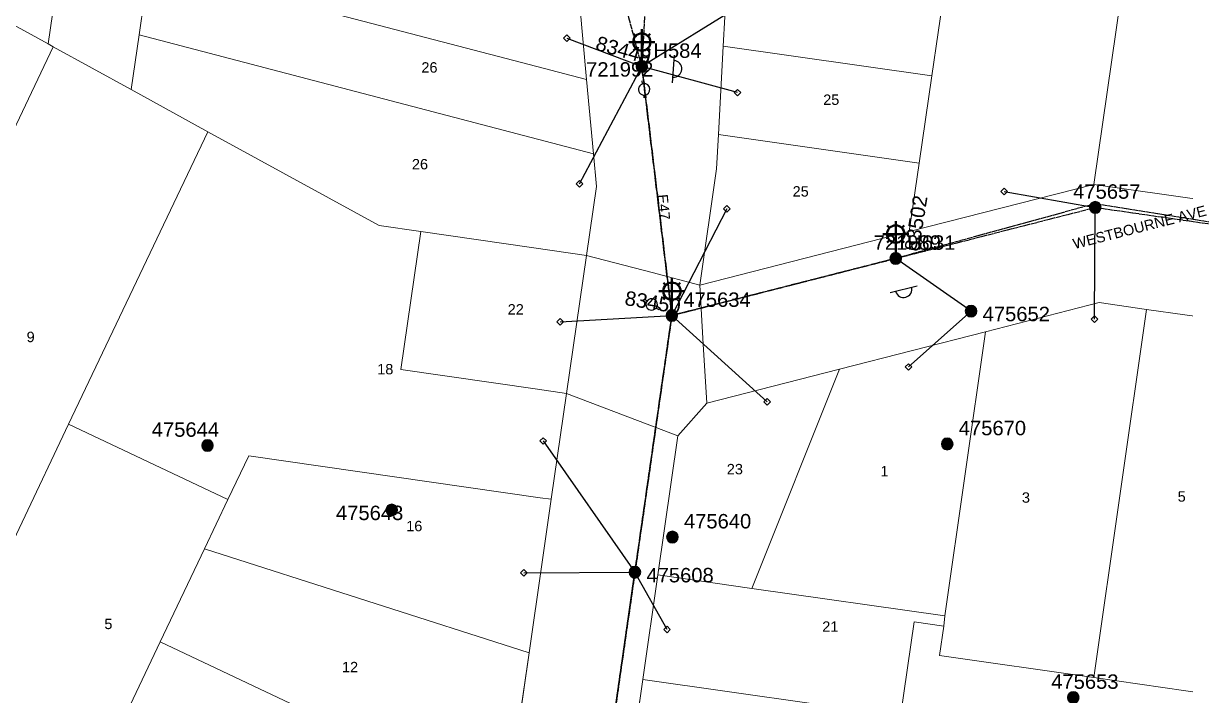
# Model space of a CAD drawing. Header units: metres. Extents: x 255732 to 259619, y 6266370 to 6267655.
# Drawn here: x 256740.3 to 256941.6, y 6267334.3 to 6267450.8 of the extents above; entities that cross this region are included whole.
import ezdxf
from ezdxf.enums import TextEntityAlignment as Align

# ---------------------------------------------------------------- set-up
doc = ezdxf.new("R2010")
doc.units = ezdxf.units.M
doc.linetypes.add('Cable Exist OH', pattern=[1, 1, 0])
doc.layers.get('0').update_dxf_attribs({"color": 6})
doc.layers.add('Cadastre Land Parcels_SP_EXT', color=9, linetype='Continuous', lineweight=5)
doc.layers.add('Cadastre Roads_SP_EXT', color=9, linetype='Continuous', lineweight=5)
for name, color, linetype in [('Equip_SP_HV_EXT', 7, 'Continuous'), ('Equip_SP_LV_EXT', 7, 'Continuous'), ('Equip_SP_SL_EXT', 7, 'Continuous'), ('Mains_HV_EXT', 7, 'Continuous'), ('Mains_LV_EXT', 7, 'Continuous'), ('Mains_SL_EXT', 7, 'Continuous'), ('OH_Details_SP_MISC', 7, 'Continuous'), ('Services_SP_EXT', 7, 'Continuous'), ('SupportsOH_SP_TR_HV_LV_SL_EXT', 7, 'Continuous')]:
    doc.layers.add(name, color=color, linetype=linetype)
doc.layers.get('0').freeze()
doc.styles.add('iecARIAL', font='arial.ttf', dxfattribs={"height": 2})
doc.styles.add('POLE_LABEL', font='arial.ttf')
doc.styles.get("Standard").update_dxf_attribs({"font": 'arial.ttf'})

# ---------------------------------------------------------------- blocks, each defined once
blk = doc.blocks.new('LV_OH_LINKS_OPEN_EXT')
for p, q in [((-0.17, 4.97), (-0.17, 5.46)), ((0.17, 4.97), (0.17, 5.46)), ((-0.17, 3), (-0.17, 2.5)), ((0.17, 3), (0.17, 2.5))]:
    blk.add_line(p, q)
blk.add_lwpolyline([(0, 2.99, 1), (0, 4.98, 1)], format="xyb", close=True)
at = {"flags": 9}
for tag, p in [('ACTUAL_STATUS', (0, 0)), ('CONSTRUCTED_VOLTAGE', (0, -0.2)), ('OPERATING_VOLTAGE', (0, -0.6)), ('ORIENTATION', (0, -0.8)), ('OWNED_BY', (0, -1)), ('STATE', (0, -1.2)), ('SWITCH_TYPE', (0, -1.4)), ('NO_PHASES', (0, -0.4)), ('USAGE', (0, -1.6)), ('LEGEND', (0, -1.8)), ('NOTES', (0, -2))]:
    blk.add_attdef(tag, text='', height=0.2, dxfattribs=at).set_placement(p, align=Align.MIDDLE_LEFT)
at = {"flags": 1}
blk.add_attdef('Z', (0, 0), '', height=0.2, dxfattribs=at)
blk = doc.blocks.new('SL_LANTERN_EXT')
at = {"lineweight": 40}
for p, q in [((0, 1.97), (0, 6.47)), ((-2.25, 4.22), (2.25, 4.22)), ((-1.46, 5.68), (-1.06, 5.28)), ((1.46, 5.68), (1.06, 5.28)), ((-1.46, 2.76), (-1.06, 3.16)), ((0, 0), (0, 2.72)), ((1.46, 2.76), (1.06, 3.16))]:
    blk.add_line(p, q, dxfattribs=at)
blk.add_circle((0, 4.22), 1.5, dxfattribs=at)
at = {"style": 'iecARIAL', "flags": 8}
blk.add_attdef('ASSET_NUM', (1.5, 1.5), '', height=2.5, dxfattribs=at)
for tag, p, height, flags in [('OPERATING_VOLTAGE', (0.98, -1.65), 0.2, 9), ('ORIENTATION', (0.98, -1.85), 0.2, 9), ('OWNED_BY', (0.98, -2.05), 0.2, 9), ('CONSTRUCTED_VOLTAGE', (0.98, -0.65), 0.2, 9), ('CONTROL_TYPE', (0.98, -0.85), 0.2, 9), ('LANTERN_PURPOSE', (0.98, -1.05), 0.2, 9), ('LANTERN_TYPE', (0.98, -1.25), 0.2, 9), ('NO_PHASES', (0.98, -1.45), 0.2, 9), ('LNUMBER', (2.18, -3.25), 2.5, 8), ('STATE', (0.98, -2.25), 0.2, 9), ('USAGE', (0.98, -2.45), 0.2, 9), ('CEXIST', (0.98, -2.65), 0.2, 9), ('CNEW', (0.98, -2.85), 0.2, 9), ('CNUMBER', (0.98, -3.05), 0.2, 9), ('CREMOVE', (0.98, -3.25), 0.2, 9), ('CREPLACE', (0.98, -3.45), 0.2, 9), ('LKINGHEIGHT', (0.98, -3.65), 0.2, 9), ('LBRACKET', (0.98, -3.85), 0.2, 9), ('LBRACKETVOCAB', (0.98, -4.05), 0.2, 9), ('LCATEGORY', (0.98, -4.25), 0.2, 9), ('LCHARGE1', (0.98, -4.45), 0.2, 9), ('LCHARGE1PERCENT', (0.98, -4.65), 0.2, 9), ('LCHARGE2', (0.98, -4.85), 0.2, 9), ('LCHARGE2PERCENT', (0.98, -5.05), 0.2, 9), ('LCHARGE3', (0.98, -5.25), 0.2, 9), ('LCHARGE3PERCENT', (0.98, -5.45), 0.2, 9), ('LEXIST', (0.98, -5.65), 0.2, 9), ('LLAMP', (0.98, -5.85), 0.2, 9), ('LLAMPVOCAB', (0.98, -6.05), 0.2, 9), ('LMAST', (0.98, -6.25), 0.2, 9), ('LMASTVOCAB', (0.98, -6.45), 0.2, 9), ('LNEW', (0.98, -6.65), 0.2, 9), ('LANTNUMBER', (0.98, -6.85), 0.2, 9), ('LOUTREACH', (0.98, -7.25), 0.2, 9), ('LOUTREACHVOCAB', (0.98, -7.45), 0.2, 9), ('LRATECODE', (0.98, -7.65), 0.2, 9), ('LREMOVE', (0.98, -7.85), 0.2, 9), ('LREPLACE', (0.98, -8.05), 0.2, 9), ('STREETNAME', (0.98, -9.25), 0.2, 9), ('SUBURB', (0.98, -9.45), 0.2, 1), ('LTYPE', (0.98, -8.25), 0.2, 9), ('LTYPEVOCAB', (0.98, -8.45), 0.2, 9), ('LEGEND', (0.98, -8.65), 0.2, 9), ('LOCATION', (0.98, -8.85), 0.2, 9), ('NOTES', (0.98, -9.05), 0.2, 9)]:
    blk.add_attdef(tag, p, '', height=height, dxfattribs=dict(flags=flags))
blk = doc.blocks.new('CCP_EXT')
at = {"flags": 9}
for tag, p in [('STATE', (0, -1.8)), ('NOTES', (0, -2))]:
    blk.add_attdef(tag, text='', height=0.2, dxfattribs=at).set_placement(p, align=Align.MIDDLE_LEFT)
blk.add_wipeout([(0, 0.57), (0.57, 0), (0, -0.57), (-0.57, 0)])
blk.add_lwpolyline([(-0.57, 0), (0, 0.57), (0.57, 0), (0, -0.57), (-0.57, 0)])
at = {"flags": 1}
blk.add_attdef('Z', (0, 0), '', height=0.2, dxfattribs=at)
at = {"flags": 9}
for tag, p in [('CCP_TYPE', (0, 0)), ('CONSTRUCTED_VOLTAGE', (0, -0.2)), ('OPERATING_VOLTAGE', (0, -0.6)), ('ORIENTATION', (0, -0.8)), ('OWNED_BY', (0, -1)), ('NO_PHASES', (0, -0.4)), ('USAGE', (0, -1.2)), ('LEGEND', (0, -1.4)), ('LIFE_SUPPORT', (0, -1.6))]:
    blk.add_attdef(tag, text='', height=0.2, dxfattribs=at).set_placement(p, align=Align.MIDDLE_LEFT)
blk = doc.blocks.new('POLE_EXT')
blk.add_hatch(color=256).paths.add_polyline_path([(-1, 0, 1), (1, 0, 1)])
blk.add_lwpolyline([(-1, 0, 1), (1, 0, 1)], format="xyb", close=True)
for tag, height, flags, p in [('pNumber', 2.5, 8, (-17.84, 2.07)), ('OWNED_BY', 0.2, 9, (1.35, -0.4)), ('SPECIAL_USE', 0.2, 9, (1.35, -0.8)), ('STATE', 0.2, 9, (1.35, -1)), ('cLV', 0.2, 9, (1.35, -1.4)), ('hDepth', 0.2, 9, (1.35, -1.6)), ('hDia', 0.2, 9, (1.35, -1.8)), ('cHV', 0.2, 9, (1.35, -2)), ('PARENT', 0.2, 9, (1.35, -0.6)), ('USAGE', 0.2, 9, (1.35, -1.2)), ('cLinedev', 0.2, 9, (1.35, -3.4)), ('pExisting', 0.2, 9, (1.35, -3.8)), ('LBRACKET', 0.2, 9, (1.35, -2.2)), ('LExisting', 0.2, 9, (1.35, -2.4)), ('LANTNUMBER', 0.2, 9, (1.35, -2.6)), ('LOther', 0.2, 9, (1.35, -2.8)), ('LRemove', 0.2, 9, (1.35, -3)), ('LEGEND', 0.2, 9, (1.35, -3.2)), ('LOCATION', 0.2, 9, (1.35, -3.6)), ('PFNUMBER', 0.2, 9, (1.35, -4)), ('pFooting', 0.2, 9, (1.35, -4.4)), ('pNew', 0.2, 9, (1.35, -4.6)), ('pRelocate', 0.2, 9, (1.35, -5)), ('pRemove', 0.2, 9, (1.35, -5.2)), ('pReplace', 0.2, 9, (1.35, -5.4)), ('pStay', 0.2, 9, (1.35, -5.6)), ('pType', 0.2, 9, (1.35, -5.8)), ('cspan', 0.2, 9, (1.35, -6)), ('NEWPFNUMBER', 0.2, 9, (1.35, -4.2)), ('STREETNAME', 0.2, 9, (1.35, -6.2)), ('SUBURB', 0.2, 9, (1.35, -6.4)), ('OPERATED_BY', 0.2, 9, (1.36, -7.01)), ('NOTES', 0.2, 9, (1.35, -6.6)), ('MAINTAINED_BY', 0.2, 9, (1.36, -6.81))]:
    blk.add_attdef(tag, text='', height=height, dxfattribs=dict(flags=flags)).set_placement(p, align=Align.MIDDLE_LEFT)
at = {"style": 'POLE_LABEL'}
for tag, height, flags, p in [('ASSET_NUM', 2.5, 8, (2, 2)), ('STRUCTURE_PLANT_NUMBER', 0.2, 9, (1.35, 0.03)), ('STREET_CODE', 0.2, 9, (1.35, -0.2))]:
    blk.add_attdef(tag, text='', height=height, dxfattribs=dict(at, flags=flags)).set_placement(p, align=Align.MIDDLE_LEFT)
at = {"flags": 1}
blk.add_attdef('Z', (1.35, -7.33), '', height=0.2, dxfattribs=at)
blk = doc.blocks.new('HV_USL_CLOSED_EXT')
blk.add_line((2.4, 5.5), (-2.4, 5.5))
blk.add_lwpolyline([(1.44, 5.5, 0.414214), (0, 6.94, 0.414214), (-1.44, 5.5)], format="xyb")
for tag, height, flags, p in [('ASSET_NUM', 2.5, 8, (2, 2)), ('STREET_CODE', 0.2, 9, (1.5, 0)), ('ACTUAL_STATUS', 0.2, 9, (1.5, -0.2)), ('CONSTRUCTED_VOLTAGE', 0.2, 9, (1.5, -0.4)), ('OPERATING_VOLTAGE', 0.2, 9, (1.5, -0.8)), ('ORIENTATION', 0.2, 9, (1.5, -1)), ('OWNED_BY', 0.2, 9, (1.5, -1.2)), ('OPERATED_BY', 0.2, 9, (1.5, -1.4)), ('STATE', 0.2, 9, (1.5, -1.8)), ('SWITCH_TYPE', 0.2, 9, (1.5, -2)), ('NO_PHASES', 0.2, 9, (1.5, -0.6)), ('MAINTAINED_BY', 0.2, 9, (1.5, -1.6)), ('STREETNAME', 0.2, 9, (1.5, -2.8)), ('SUBURB', 0.2, 9, (1.5, -3)), ('Z', 0.2, 1, (1.5, -3.6)), ('USAGE', 0.2, 9, (1.5, -2.2)), ('LEGEND', 0.2, 9, (1.5, -2.4)), ('LOCATION', 0.2, 9, (1.5, -2.6)), ('NOTES', 0.2, 9, (1.5, -3.2)), ('LABEL_ALIGNMENT', 0.2, 9, (1.5, -3.4))]:
    blk.add_attdef(tag, text='', height=height, dxfattribs=dict(flags=flags)).set_placement(p, align=Align.MIDDLE_LEFT)

msp = doc.modelspace()

# ---------------------------------------------------------------- linework, layer by layer
at = {"layer": 'Cadastre Land Parcels_SP_EXT', "linetype": 'Continuous'}
for points in [[(256744.65, 6267447.19), (256759.08, 6267546.17), (256729.41, 6267553.96), (256716.14, 6267462.82), (256718.77, 6267461.4), (256744.65, 6267447.19)], [(256766.46, 6267544.24), (256759.08, 6267546.17), (256744.65, 6267447.19), (256745.5, 6267446.72), (256758.99, 6267439.32), (256760.36, 6267448.77), (256762.1, 6267460.82), (256763.84, 6267472.92), (256778.77, 6267468.99), (256780.51, 6267481.07), (256782.25, 6267493.15), (256783.99, 6267505.22), (256761.69, 6267511.07), (256766.46, 6267544.24)], [(256936.47, 6267497.65), (256906.35, 6267501.99), (256904.14, 6267486.9), (256902, 6267471.82), (256899.81, 6267456.73), (256897.64, 6267441.65), (256895.44, 6267426.57), (256893.73, 6267414.69), (256925.71, 6267422.87), (256936.47, 6267497.65)], [(256983.85, 6267490.82), (256936.47, 6267497.65), (256925.71, 6267422.87), (256963.36, 6267417.47), (256983.85, 6267490.82)], [(256778.77, 6267468.99), (256763.84, 6267472.92), (256762.1, 6267460.82), (256827.91, 6267443.61), (256837.85, 6267441.02), (256836.66, 6267453.85), (256827.59, 6267456.22), (256778.77, 6267468.99)], [(256696.47, 6267343.49), (256745.5, 6267446.72), (256744.65, 6267447.19), (256718.77, 6267461.4), (256668.93, 6267356.57), (256696.47, 6267343.49)], [(256899.81, 6267456.73), (256862.36, 6267462.11), (256861.52, 6267446.81), (256897.64, 6267441.65), (256899.81, 6267456.73)], [(256827.91, 6267443.61), (256762.1, 6267460.82), (256760.36, 6267448.77), (256828.24, 6267431), (256839.03, 6267428.18), (256837.85, 6267441.02), (256827.91, 6267443.61)], [(256839.03, 6267428.18), (256828.24, 6267431), (256760.36, 6267448.77), (256758.99, 6267439.32), (256772.26, 6267432), (256801.92, 6267415.75), (256809.14, 6267414.71), (256828.72, 6267411.88), (256837.85, 6267410.57), (256839.57, 6267422.5), (256839.03, 6267428.18)], [(256724, 6267330.41), (256748.17, 6267381.34), (256772.26, 6267432), (256758.99, 6267439.32), (256745.5, 6267446.72), (256696.47, 6267343.49), (256724, 6267330.41)], [(256897.64, 6267441.65), (256861.52, 6267446.81), (256860.68, 6267431.54), (256895.44, 6267426.57), (256897.64, 6267441.65)], [(256829.34, 6267387.38), (256805.69, 6267390.79), (256809.14, 6267414.71), (256801.92, 6267415.75), (256772.26, 6267432), (256748.17, 6267381.34), (256775.74, 6267368.27), (256779.35, 6267375.85), (256829.82, 6267368.61), (256831.75, 6267368.33), (256834.4, 6267386.65), (256829.34, 6267387.38)], [(256895.44, 6267426.57), (256860.68, 6267431.54), (256860.35, 6267425.54), (256857.44, 6267405.43), (256893.73, 6267414.69), (256895.44, 6267426.57)], [(256828.72, 6267411.88), (256809.14, 6267414.71), (256805.69, 6267390.79), (256829.34, 6267387.38), (256834.4, 6267386.65), (256837.85, 6267410.57), (256828.72, 6267411.88)], [(256934.79, 6267401.21), (256926.63, 6267402.4), (256906.93, 6267397.34), (256899.91, 6267348.14), (256899.69, 6267346.38), (256898.96, 6267341.26), (256925.71, 6267337.45), (256934.79, 6267401.21)], [(256954.69, 6267398.41), (256934.79, 6267401.21), (256925.71, 6267337.45), (256945.62, 6267334.61), (256954.69, 6267398.41)], [(256906.93, 6267397.34), (256881.67, 6267390.86), (256866.45, 6267352.91), (256899.91, 6267348.14), (256906.93, 6267397.34)], [(256881.67, 6267390.86), (256858.69, 6267384.96), (256853.63, 6267379.31), (256850.21, 6267355.24), (256866.45, 6267352.91), (256881.67, 6267390.86)], [(256775.74, 6267368.27), (256748.17, 6267381.34), (256724, 6267330.41), (256745.37, 6267320.25), (256751.53, 6267317.32), (256764.03, 6267343.63), (256771.69, 6267359.75), (256775.74, 6267368.27)], [(256830.12, 6267357.03), (256831.75, 6267368.33), (256829.82, 6267368.61), (256779.35, 6267375.85), (256775.74, 6267368.27), (256771.69, 6267359.75), (256827.9, 6267341.72), (256830.12, 6267357.03)], [(256827.9, 6267341.72), (256771.69, 6267359.75), (256764.03, 6267343.63), (256789.76, 6267331.48), (256824.1, 6267315.3), (256827.9, 6267341.72)], [(256899.69, 6267346.38), (256899.91, 6267348.14), (256866.45, 6267352.91), (256850.21, 6267355.24), (256847.61, 6267337.14), (256892.21, 6267330.78), (256894.56, 6267347.11), (256899.69, 6267346.38)], [(256789.76, 6267331.48), (256764.03, 6267343.63), (256751.53, 6267317.32), (256785.39, 6267301.22), (256789.76, 6267331.48)], [(256892.21, 6267330.78), (256847.61, 6267337.14), (256845.02, 6267319.05), (256889.62, 6267312.69), (256892.21, 6267330.78)]]:
    msp.add_lwpolyline(points, close=True, dxfattribs=at)
at = {"layer": 'Cadastre Roads_SP_EXT', "linetype": 'Continuous'}
for p, q in [((256842.59, 6267383.53), (256834.4, 6267386.65)), ((256853.63, 6267379.31), (256842.59, 6267383.53)), ((256850.21, 6267355.24), (256853.63, 6267379.31)), ((256853.63, 6267379.31), (256853.63, 6267379.31)), ((256831.75, 6267368.33), (256830.12, 6267357.03)), ((256827.9, 6267341.72), (256824.1, 6267315.3)), ((256845.02, 6267319.05), (256847.61, 6267337.14))]:
    msp.add_line(p, q, dxfattribs=at)
at = {"layer": 'Mains_HV_EXT', "linetype": 'Cable Exist OH'}
for points in [[(256847.42, 6267443.29), (256852.62, 6267400.16)], [(256891.38, 6267410.05), (256852.62, 6267400.16)]]:
    msp.add_lwpolyline(points, dxfattribs=at)
at = {"layer": 'Mains_LV_EXT', "linetype": 'Cable Exist OH'}
for points in [[(256847.42, 6267443.29), (256838.57, 6267476.79)], [(256852.62, 6267400.16), (256847.42, 6267443.29)], [(256891.38, 6267410.05), (256925.93, 6267418.89)], [(256925.93, 6267418.89), (256961.67, 6267413.75)], [(256852.6, 6267400.22), (256891.38, 6267410.05)], [(256846.22, 6267355.7), (256852.62, 6267400.16)], [(256840.43, 6267315.37), (256846.22, 6267355.7)]]:
    msp.add_lwpolyline(points, dxfattribs=at)
at = {"layer": 'Mains_SL_EXT', "linetype": 'Cable Exist OH'}
for points in [[(256849.53, 6267481.49), (256847.42, 6267443.29)], [(256847.42, 6267443.29), (256852.62, 6267400.16)], [(256891.38, 6267410.05), (256925.93, 6267418.89), (256961.67, 6267413.75)], [(256852.62, 6267400.16), (256891.38, 6267410.05)]]:
    msp.add_lwpolyline(points, dxfattribs=at)
at = {"layer": 'OH_Details_SP_MISC', "color": 7, "linetype": 'Continuous', "flags": 128}
msp.add_lwpolyline([(256835.52, 6267281.11), (256840.43, 6267315.37), (256846.22, 6267355.7)], dxfattribs=at)
at = {"layer": 'Services_SP_EXT'}
msp.add_lwpolyline([(256864.81, 6267454.05), (256847.42, 6267443.29)], dxfattribs=at)

# ---------------------------------------------------------------- block references
at = {"layer": 'Equip_SP_HV_EXT'}
ref = msp.add_blockref('HV_USL_CLOSED_EXT', (256847.42, 6267443.29), dxfattribs=dict(at, rotation=265.6975585920314))
ref.add_attrib('ASSET_NUM', 'H584', dxfattribs={"layer": '0', "height": 2.5}).set_placement((256849.42, 6267444.04), align=Align.BOTTOM_LEFT)
ref = msp.add_blockref('HV_USL_CLOSED_EXT', (256891.38, 6267410.05), dxfattribs=dict(at, rotation=194.4781043352704))
ref.add_attrib('ASSET_NUM', 'H631', dxfattribs={"layer": '0', "height": 2.5}).set_placement((256893.38, 6267410.8), align=Align.BOTTOM_LEFT)
at = {"layer": 'Equip_SP_LV_EXT'}
for p, rotation in [((256847.42, 6267443.29), 185.6948705109829), ((256852.62, 6267400.17), 61.37083493626738)]:
    msp.add_blockref('LV_OH_LINKS_OPEN_EXT', p, dxfattribs=dict(at, rotation=rotation))
at = {"layer": 'Equip_SP_SL_EXT'}
ref = msp.add_blockref('SL_LANTERN_EXT', (256847.42, 6267443.29), dxfattribs=at)
ref.add_attrib('ASSET_NUM', '83448', dxfattribs={"layer": '0', "height": 2.5, "rotation": 344.2322, "style": 'iecARIAL'}).set_placement((256848.92, 6267444.79), align=Align.MIDDLE_RIGHT)
ref = msp.add_blockref('SL_LANTERN_EXT', (256847.42, 6267443.29), dxfattribs=at)
ref.add_attrib('ASSET_NUM', '83449', dxfattribs={"layer": '0', "height": 2.5, "rotation": 344.2322, "style": 'iecARIAL'}).set_placement((256848.92, 6267444.79), align=Align.MIDDLE_RIGHT)
ref = msp.add_blockref('SL_LANTERN_EXT', (256891.38, 6267410.05), dxfattribs=at)
ref.add_attrib('ASSET_NUM', '83502', dxfattribs={"layer": '0', "height": 2.5, "rotation": 80.7479, "style": 'iecARIAL'}).set_placement((256892.88, 6267411.55), align=Align.TOP_LEFT)
ref = msp.add_blockref('SL_LANTERN_EXT', (256852.62, 6267400.16), dxfattribs=at)
ref.add_attrib('ASSET_NUM', '83450', dxfattribs={"layer": '0', "height": 2.5, "rotation": 350.6811, "style": 'iecARIAL'}).set_placement((256854.12, 6267401.66), align=Align.MIDDLE_RIGHT)
at = {"layer": 'SupportsOH_SP_TR_HV_LV_SL_EXT'}
ref = msp.add_blockref('POLE_EXT', (256847.42, 6267443.29), dxfattribs=at)
ref.add_attrib('ASSET_NUM', '721992', dxfattribs={"layer": '0', "height": 2.5, "rotation": 0.039, "style": 'POLE_LABEL'}).set_placement((256849.42, 6267444.04), align=Align.TOP_RIGHT)
ref = msp.add_blockref('POLE_EXT', (256925.93, 6267418.89), dxfattribs=at)
ref.add_attrib('ASSET_NUM', '475657', dxfattribs={"layer": '0', "height": 2.5, "style": 'POLE_LABEL'}).set_placement((256927.93, 6267419.64), align=Align.BOTTOM_CENTER)
ref = msp.add_blockref('POLE_EXT', (256891.38, 6267410.05), dxfattribs=at)
ref.add_attrib('ASSET_NUM', '721989', dxfattribs={"layer": '0', "height": 2.5, "style": 'POLE_LABEL'}).set_placement((256893.38, 6267410.8), align=Align.BOTTOM_CENTER)
ref = msp.add_blockref('POLE_EXT', (256852.62, 6267400.16), dxfattribs=at)
ref.add_attrib('ASSET_NUM', '475634', dxfattribs={"layer": '0', "height": 2.5, "rotation": 0.0038, "style": 'POLE_LABEL'}).set_placement((256854.62, 6267400.91), align=Align.BOTTOM_LEFT)
ref = msp.add_blockref('POLE_EXT', (256904.43, 6267400.92), dxfattribs=at)
ref.add_attrib('ASSET_NUM', '475652', dxfattribs={"layer": '0', "height": 2.5, "rotation": 0.0612, "style": 'POLE_LABEL'}).set_placement((256906.43, 6267401.67), align=Align.TOP_LEFT)
ref = msp.add_blockref('POLE_EXT', (256772.22, 6267377.66), dxfattribs=at)
ref.add_attrib('ASSET_NUM', '475644', dxfattribs={"layer": '0', "height": 2.5, "style": 'POLE_LABEL'}).set_placement((256774.22, 6267378.41), align=Align.BOTTOM_RIGHT)
ref = msp.add_blockref('POLE_EXT', (256900.3, 6267377.92), dxfattribs=at)
ref.add_attrib('ASSET_NUM', '475670', dxfattribs={"layer": '0', "height": 2.5, "rotation": 0.0619, "style": 'POLE_LABEL'}).set_placement((256902.3, 6267378.67), align=Align.BOTTOM_LEFT)
ref = msp.add_blockref('POLE_EXT', (256804.12, 6267366.48), dxfattribs=at)
ref.add_attrib('ASSET_NUM', '475643', dxfattribs={"layer": '0', "height": 2.5, "style": 'POLE_LABEL'}).set_placement((256806.12, 6267367.23), align=Align.TOP_RIGHT)
ref = msp.add_blockref('POLE_EXT', (256852.71, 6267361.79), dxfattribs=at)
ref.add_attrib('ASSET_NUM', '475640', dxfattribs={"layer": '0', "height": 2.5, "style": 'POLE_LABEL'}).set_placement((256854.71, 6267362.54), align=Align.BOTTOM_LEFT)
ref = msp.add_blockref('POLE_EXT', (256846.22, 6267355.7), dxfattribs=at)
ref.add_attrib('ASSET_NUM', '475608', dxfattribs={"layer": '0', "height": 2.5, "style": 'POLE_LABEL'}).set_placement((256848.22, 6267356.45), align=Align.TOP_LEFT)
ref = msp.add_blockref('POLE_EXT', (256922.13, 6267334.01), dxfattribs=at)
ref.add_attrib('ASSET_NUM', '475653', dxfattribs={"layer": '0', "height": 2.5, "style": 'POLE_LABEL'}).set_placement((256924.13, 6267334.76), align=Align.BOTTOM_CENTER)

# ---------------------------------------------------------------- texts
at = {"layer": 'Cadastre Land Parcels_SP_EXT'}
for s, p in [('26', (256809.25, 6267442.23)), ('25', (256878.82, 6267436.64)), ('26', (256807.61, 6267425.47)), ('25', (256873.53, 6267420.76)), ('22', (256824.19, 6267400.33)), ('9', (256740.9, 6267395.55)), ('18', (256801.6, 6267389.97)), ('23', (256862.13, 6267372.66)), ('1', (256888.74, 6267372.31)), ('3', (256913.23, 6267367.74)), ('5', (256940.2, 6267367.92)), ('16', (256806.62, 6267362.8)), ('5', (256754.36, 6267345.85)), ('21', (256878.66, 6267345.39)), ('12', (256795.5, 6267338.38))]:
    msp.add_text(s, height=1.8, dxfattribs=at).set_placement(p)
at = {"layer": 'Cadastre Roads_SP_EXT'}
msp.add_text('WESTBOURNE AVE', height=1.8, rotation=14.3055, dxfattribs=at).set_placement((256922.32, 6267411.65))
at = {"layer": 'Mains_LV_EXT'}
msp.add_text('E47', height=1.8, rotation=275.7308, dxfattribs=at).set_placement((256850.1, 6267421.07))

# ---------------------------------------------------------------- next in the draw order: block references
at = {"layer": 'Services_SP_EXT'}
for p in [(256834.45, 6267448.19), (256863.97, 6267438.76), (256836.61, 6267422.97), (256910.15, 6267421.65), (256862.14, 6267418.63), (256833.26, 6267399.06), (256925.78, 6267399.52), (256893.58, 6267391.25), (256869.14, 6267385.2), (256830.35, 6267378.43), (256826.99, 6267355.6), (256851.78, 6267345.77)]:
    msp.add_blockref('CCP_EXT', p, dxfattribs=at)

# ---------------------------------------------------------------- next in the draw order: linework, layer by layer
at = {"layer": 'Cadastre Roads_SP_EXT', "linetype": 'Continuous'}
for p, q in [((256834.4, 6267386.65), (256831.75, 6267368.33)), ((256830.12, 6267357.03), (256827.9, 6267341.72)), ((256847.61, 6267337.14), (256850.21, 6267355.24))]:
    msp.add_line(p, q, dxfattribs=at)
for points in [[(256836.66, 6267453.85), (256837.85, 6267441.02), (256839.03, 6267428.18), (256839.57, 6267422.5), (256837.85, 6267410.57), (256849.19, 6267407.59), (256857.44, 6267405.43), (256860.35, 6267425.54), (256860.68, 6267431.54), (256861.52, 6267446.81), (256862.36, 6267462.11)], [(256945.62, 6267334.61), (256925.71, 6267337.45), (256898.96, 6267341.26), (256899.69, 6267346.38), (256894.56, 6267347.11), (256892.21, 6267330.78), (256889.62, 6267312.69), (256894.78, 6267311.95), (256891.93, 6267292.04), (256891.75, 6267290.75), (256889.09, 6267272.14), (256883.93, 6267272.88), (256881.12, 6267252.97), (256878.24, 6267233.07), (256883.4, 6267232.33), (256881.3, 6267217.71), (256877.68, 6267192.46), (256844.89, 6267137.29)]]:
    msp.add_lwpolyline(points, dxfattribs=at)
msp.add_lwpolyline([(256963.36, 6267417.47), (256925.71, 6267422.87), (256893.73, 6267414.69), (256857.44, 6267405.43), (256858.06, 6267395.19), (256858.69, 6267384.96), (256881.67, 6267390.86), (256906.93, 6267397.34), (256926.63, 6267402.4), (256934.79, 6267401.21), (256954.69, 6267398.41), (256971.21, 6267384.72), (256975.3, 6267381.36), (256981.68, 6267390.15), (256987.19, 6267397.75), (256963.36, 6267417.47)], close=True, dxfattribs=at)
at = {"layer": 'Mains_HV_EXT', "linetype": 'Cable Exist OH'}
for points in [[(256833.3, 6267531.03), (256849.53, 6267481.49), (256847.42, 6267443.29)], [(257052.29, 6267336.12), (257029.3, 6267367.81), (256994.88, 6267388.54), (256961.67, 6267413.75), (256925.91, 6267419.52), (256891.38, 6267410.05)], [(256852.62, 6267400.16), (256840.43, 6267315.37)]]:
    msp.add_lwpolyline(points, dxfattribs=at)
at = {"layer": 'Services_SP_EXT'}
for points in [[(256834.45, 6267448.19), (256847.42, 6267443.29)], [(256836.61, 6267422.97), (256847.42, 6267443.29)], [(256863.97, 6267438.76), (256847.42, 6267443.29)], [(256910.15, 6267421.65), (256925.93, 6267418.89)], [(256862.14, 6267418.63), (256852.62, 6267400.16)], [(256925.78, 6267399.52), (256925.93, 6267418.89)], [(256893.58, 6267391.25), (256904.43, 6267400.92), (256891.38, 6267410.05)], [(256833.26, 6267399.06), (256852.62, 6267400.16)], [(256869.14, 6267385.2), (256852.62, 6267400.16)], [(256830.35, 6267378.43), (256846.22, 6267355.7)], [(256826.99, 6267355.6), (256846.22, 6267355.7)], [(256851.78, 6267345.77), (256846.22, 6267355.7)]]:
    msp.add_lwpolyline(points, dxfattribs=at)

doc.saveas('drawing.dxf')
